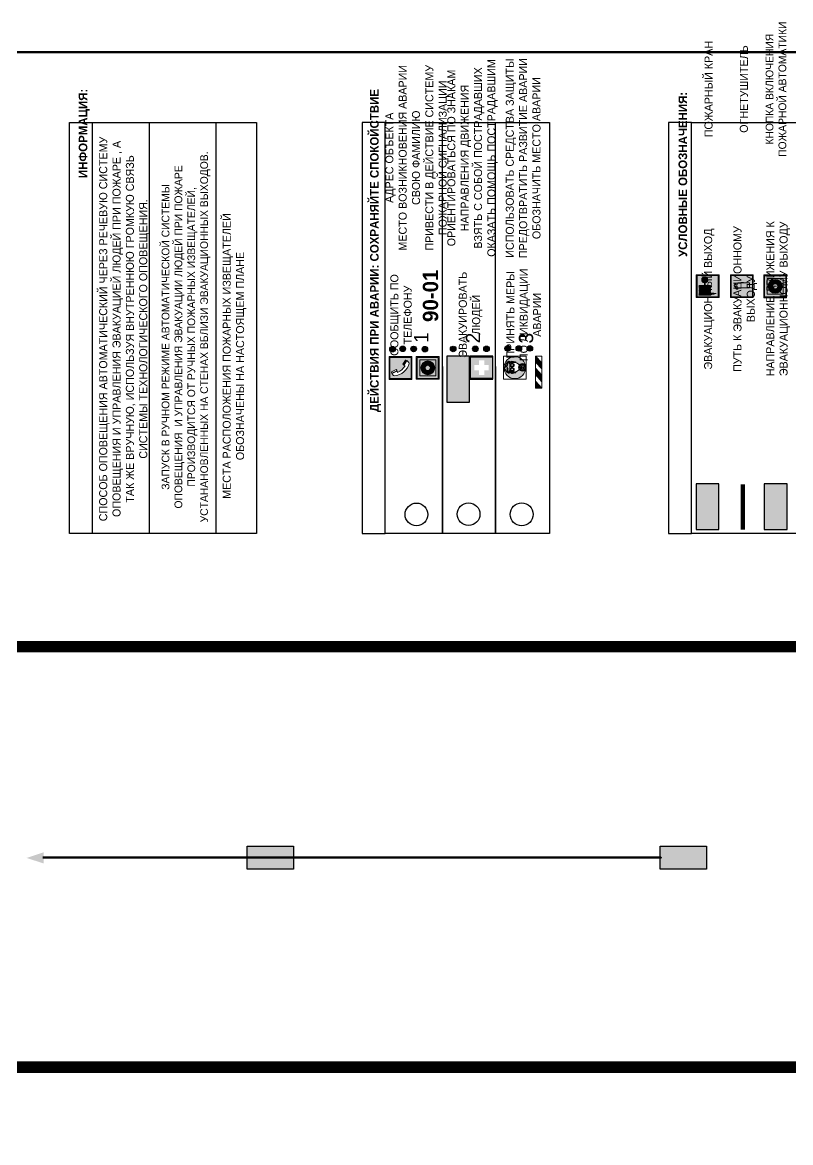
# Model space of a CAD drawing. Header units: millimetres. Extents: x 13810 to 67229, y 12374 to 21950.
# Drawn here: x 36263.3 to 36532, y 20286.1 to 20677.9 of the extents above; entities that cross this region are included whole.
import ezdxf

# ---------------------------------------------------------------- set-up
doc = ezdxf.new("R2010")
doc.units = ezdxf.units.MM
doc.layers.add('План_Штампы', color=7, linetype='Continuous')
doc.styles.add('обычный', font='arial.ttf')

# ---------------------------------------------------------------- blocks, each defined once
blk = doc.blocks.new('A$C32E8229D')
at = {"true_color": 0xffffff}
blk.add_hatch(color=7, dxfattribs=at).paths.add_polyline_path([(0, 0), (0, -8), (16, -8), (16, 0)])
h = blk.add_hatch(color=126)
h.paths.add_polyline_path([(0.2, -0.2), (15.8, -0.2), (15.8, -7.8), (0.2, -7.8)])
h.paths.add_polyline_path([(13.49, -2.05), (12.08, -2.05), (11.37, -2.63, 0.162397), (11.29, -2.84), (11.29, -3.63), (10.35, -3.63), (10.35, -4.05), (11.68, -4.05), (11.68, -3.48), (12.26, -4.28), (11.29, -5.1), (11.29, -6.78), (11.85, -6.78), (11.85, -5.44), (12.8, -4.64), (12.8, -5.94), (14.46, -5.94), (14.46, -5.39), (13.45, -5.39), (13.45, -3.97), (12.46, -2.59), (13.15, -2.59), (13.69, -3.34), (14.18, -3)], flags=16)
h.paths.add_polyline_path([(10.74, -1.82, 1), (11.8, -1.82, 1)], flags=16)
h.paths.add_polyline_path([(9.39, -3.59), (5.99, -3.59), (6.56, -3.03), (5.91, -3.03), (5.1, -3.83), (5.91, -4.64), (6.56, -4.64), (5.99, -4.09), (9.39, -4.09)], flags=16)
h.paths.add_polyline_path([(4.29, -1.08), (1.72, -1.08), (1.72, -6.6), (4.29, -6.6)], flags=16)
at = {"color": 126}
blk.add_lwpolyline([(16, -8), (0, -8), (0, 0), (16, 0)], close=True, dxfattribs=at)
blk = doc.blocks.new('A$C7B4425F7')
at = {"true_color": 0xffffff}
blk.add_hatch(color=7, dxfattribs=at).paths.add_polyline_path([(0, 0), (-16, 0), (-16, -8), (0, -8)])
h = blk.add_hatch(color=126)
h.paths.add_polyline_path([(-0.2, -0.2), (-15.8, -0.2), (-15.8, -7.8), (-0.2, -7.8)])
h.paths.add_polyline_path([(-11.76, -2.03), (-11.76, -3.66), (-11.17, -3.66, -0.568275), (-11.17, -6.18), (-12.58, -6.18), (-12.58, -2.03)], flags=16)
h.paths.add_polyline_path([(-13.33, -4.12, -0.495768), (-13.59, -6.18), (-15.03, -6.18), (-15.03, -2.03), (-13.59, -2.03, -0.487973)], flags=16)
h.paths.add_polyline_path([(-10.25, -2.03), (-9.48, -2.03), (-9.48, -6.18), (-10.25, -6.18)], flags=16)
h.paths.add_polyline_path([(-13.84, -3.69), (-14.24, -3.69), (-14.24, -3.03), (-13.9, -3.03, -0.692621)], flags=0)
h.paths.add_polyline_path([(-9.15, -2.03), (-8.4, -2.03), (-8.04, -3.07), (-7.68, -2.03), (-6.93, -2.03), (-7.64, -4.1), (-6.93, -6.18), (-7.68, -6.18), (-8.04, -5.14), (-8.4, -6.18), (-9.15, -6.18), (-8.44, -4.1)], flags=16)
h.paths.add_polyline_path([(-11.76, -4.46), (-11.42, -4.46, -0.692621), (-11.36, -5.12), (-11.76, -5.12)], flags=0)
h.paths.add_polyline_path([(-13.9, -5.2), (-14.24, -5.2), (-14.24, -4.55), (-13.84, -4.55, -0.708038)], flags=0)
edge = h.paths.add_edge_path(flags=16)
edge.add_ellipse((-5.51, -4.08), major_axis=(0, 2.05), ratio=0.586184, start_angle=0, end_angle=360)
edge = h.paths.add_edge_path(flags=0)
edge.add_ellipse((-5.51, -4.08), major_axis=(0, 1.14), ratio=0.454828, start_angle=0, end_angle=360)
h.paths.add_polyline_path([(-4.13, -4.96, 0.377264), (-3.48, -4.52, 0.0555), (-3.16, -2.03), (-1.66, -2.03), (-1.66, -4.96), (-0.96, -4.96), (-0.96, -7.01), (-1.75, -7.01), (-1.75, -6.18), (-3.3, -6.18), (-3.3, -7.02), (-4.13, -7.02)], flags=16)
h.paths.add_polyline_path([(-2.73, -2.91), (-2.28, -2.91), (-2.28, -4.96), (-3.05, -4.96, 0.079136)], flags=0)
at = {"color": 126}
blk.add_lwpolyline([(-16, -8), (0, -8), (0, 0), (-16, 0)], close=True, dxfattribs=at)
blk = doc.blocks.new('A$C37112FD5')
at = {"true_color": 0xf5f5ff}
h = blk.add_hatch(color=7, dxfattribs=at)
h.dxf.hatch_style = 1
h.paths.add_polyline_path([(12.8, -7.4), (0, -7.4), (0, -20.2), (12.8, -20.2)])
h.paths.add_polyline_path([(12.29, -7.91), (12.29, -19.69), (0.51, -19.69), (0.51, -7.91)], flags=16)
h.paths.add_polyline_path([(4.98, -9.04, -0.42597), (5.17, -9.22), (5.17, -12.25), (5.17, -15.29, -0.432244), (4.98, -15.47), (4.83, -15.47, -0.42597), (4.64, -15.29), (4.64, -12.25), (4.64, -9.22, -0.432244), (4.83, -9.04)], flags=0)
h.paths.add_polyline_path([(4.28, -9.22), (4.28, -12.25), (4.28, -15.29, -0.432244), (4.09, -15.47), (3.94, -15.47, -0.42597), (3.75, -15.29), (3.75, -12.25), (3.75, -9.22, -0.432244), (3.94, -9.04), (4.09, -9.04, -0.42597)], flags=0)
h.paths.add_polyline_path([(5.72, -9.04), (5.87, -9.04, -0.42597), (6.06, -9.22), (6.06, -12.25), (6.06, -15.29, -0.432244), (5.87, -15.47), (5.72, -15.47, -0.42597), (5.53, -15.29), (5.53, -12.25), (5.53, -9.22, -0.432244)], flags=0)
h.paths.add_polyline_path([(6.42, -8.9), (6.5, -8.9, -0.42597), (6.69, -9.08), (6.69, -12.03), (8.21, -12.03, -15.824349), (8.21, -12.47), (6.69, -12.47), (6.69, -15.42, -0.432244), (6.5, -15.6), (6.42, -15.6)], flags=0)
h.paths.add_polyline_path([(3.39, -9.22), (3.39, -12.25), (3.39, -15.29, -0.432244), (3.2, -15.47), (3.05, -15.47, -0.42597), (2.85, -15.29), (2.85, -12.25), (2.85, -9.22, -0.432244), (3.05, -9.04), (3.2, -9.04, -0.42597)], flags=0)
h.paths.add_polyline_path([(2.5, -9.22), (2.5, -16.71), (1.96, -16.71), (1.96, -9.22, -0.432244), (2.15, -9.04), (2.31, -9.04, -0.42597)], flags=0)
h.paths.add_polyline_path([(1.61, -8.9), (1.61, -15.6), (1.57, -15.6, -0.42597), (1.37, -15.42), (1.37, -12.03), (1.37, -9.09, -0.432244), (1.57, -8.9)], flags=0)
h.paths.add_polyline_path([(9.76, -10.81), (9.76, -12.03), (8.49, -12.03, -0.336371)], flags=0)
h.paths.add_polyline_path([(8.49, -12.47), (9.76, -12.47), (9.76, -13.7, -0.336371)], flags=0)
h.paths.add_polyline_path([(10.11, -10.81, -0.336371), (11.38, -12.03), (10.11, -12.03)], flags=0)
h.paths.add_polyline_path([(10.11, -12.47), (11.38, -12.47, -0.336371), (10.11, -13.7)], flags=0)
h.paths.add_polyline_path([(2.5, -16.84), (2.5, -17.05), (1.97, -17.05), (1.97, -16.84)], flags=0)
h.paths.add_polyline_path([(2.5, -17.24, -0.033778), (2.24, -18.6, -0.033778), (1.97, -17.24)], flags=0)
h = blk.add_hatch(color=242)
h.dxf.hatch_style = 1
h.paths.add_polyline_path([(12.29, -7.91), (0.51, -7.91), (0.51, -19.69), (12.29, -19.69)])
h.paths.add_polyline_path([(6.42, -15.6), (6.42, -8.9), (6.5, -8.9, -0.42597), (6.69, -9.08), (6.69, -12.03), (8.21, -12.03, -15.824349), (8.21, -12.47), (6.69, -12.47), (6.69, -15.42, -0.432244), (6.5, -15.6)], flags=16)
h.paths.add_polyline_path([(5.87, -15.47), (5.72, -15.47, -0.42597), (5.53, -15.29), (5.53, -12.25), (5.53, -9.22, -0.432244), (5.72, -9.04), (5.87, -9.04, -0.42597), (6.06, -9.22), (6.06, -12.25), (6.06, -15.29, -0.432244)], flags=16)
h.paths.add_polyline_path([(4.98, -15.47), (4.83, -15.47, -0.42597), (4.64, -15.29), (4.64, -12.25), (4.64, -9.22, -0.432244), (4.83, -9.04), (4.98, -9.04, -0.42597), (5.17, -9.22), (5.17, -12.25), (5.17, -15.29, -0.432244)], flags=16)
h.paths.add_polyline_path([(4.09, -15.47), (3.94, -15.47, -0.42597), (3.75, -15.29), (3.75, -12.25), (3.75, -9.22, -0.432244), (3.94, -9.04), (4.09, -9.04, -0.42597), (4.28, -9.22), (4.28, -12.25), (4.28, -15.29, -0.432244)], flags=16)
h.paths.add_polyline_path([(3.2, -15.47), (3.05, -15.47, -0.42597), (2.85, -15.29), (2.85, -12.25), (2.85, -9.22, -0.432244), (3.05, -9.04), (3.2, -9.04, -0.42597), (3.39, -9.22), (3.39, -12.25), (3.39, -15.29, -0.432244)], flags=16)
h.paths.add_polyline_path([(2.5, -17.05), (1.97, -17.05), (1.97, -16.84), (2.5, -16.84)], flags=16)
h.paths.add_polyline_path([(2.5, -17.24, -0.033778), (2.24, -18.6, -0.033778), (1.97, -17.24)], flags=16)
h.paths.add_polyline_path([(2.5, -16.71), (1.96, -16.71), (1.96, -9.22, -0.432244), (2.15, -9.04), (2.31, -9.04, -0.42597), (2.5, -9.22)], flags=16)
h.paths.add_polyline_path([(1.61, -15.6), (1.57, -15.6, -0.42597), (1.37, -15.42), (1.37, -12.03), (1.37, -9.09, -0.432244), (1.57, -8.9), (1.61, -8.9)], flags=16)
h.paths.add_polyline_path([(8.49, -12.47), (9.76, -12.47), (9.76, -13.7, -0.336371)], flags=0)
h.paths.add_polyline_path([(10.11, -13.7), (10.11, -12.47), (11.38, -12.47, -0.336371)], flags=0)
h.paths.add_polyline_path([(8.49, -12.03, -0.336371), (9.76, -10.81), (9.76, -12.03)], flags=0)
h.paths.add_polyline_path([(10.11, -12.03), (10.11, -10.81, -0.336371), (11.38, -12.03)], flags=0)
h = blk.add_hatch(color=7, dxfattribs=at)
h.dxf.hatch_style = 1
h.paths.add_polyline_path([(1.61, -8.9), (1.57, -8.9, 0.432244), (1.37, -9.09), (1.37, -12.03), (1.37, -15.42, 0.42597), (1.57, -15.6), (1.61, -15.6)])
h.paths.add_polyline_path([(2.5, -9.22, 0.42597), (2.31, -9.04), (2.15, -9.04, 0.432244), (1.96, -9.22), (1.96, -16.71), (2.5, -16.71)])
h.paths.add_polyline_path([(2.5, -16.84), (1.97, -16.84), (1.97, -17.05), (2.5, -17.05)])
h.paths.add_polyline_path([(2.5, -17.24), (1.97, -17.24, 0.033778), (2.24, -18.6, 0.033778)])
h.paths.add_polyline_path([(3.39, -12.25), (3.39, -9.22, 0.42597), (3.2, -9.04), (3.05, -9.04, 0.432244), (2.85, -9.22), (2.85, -12.25), (2.85, -15.29, 0.42597), (3.05, -15.47), (3.2, -15.47, 0.432244), (3.39, -15.29)])
h.paths.add_polyline_path([(4.28, -12.25), (4.28, -9.22, 0.42597), (4.09, -9.04), (3.94, -9.04, 0.432244), (3.75, -9.22), (3.75, -12.25), (3.75, -15.29, 0.42597), (3.94, -15.47), (4.09, -15.47, 0.432244), (4.28, -15.29)])
h.paths.add_polyline_path([(5.17, -12.25), (5.17, -9.22, 0.42597), (4.98, -9.04), (4.83, -9.04, 0.432244), (4.64, -9.22), (4.64, -12.25), (4.64, -15.29, 0.42597), (4.83, -15.47), (4.98, -15.47, 0.432244), (5.17, -15.29)])
h.paths.add_polyline_path([(6.06, -12.25), (6.06, -9.22, 0.42597), (5.87, -9.04), (5.72, -9.04, 0.432244), (5.53, -9.22), (5.53, -12.25), (5.53, -15.29, 0.42597), (5.72, -15.47), (5.87, -15.47, 0.432244), (6.06, -15.29)])
h.paths.add_polyline_path([(6.69, -12.47), (8.21, -12.47, 15.824349), (8.21, -12.03), (6.69, -12.03), (6.69, -9.08, 0.42597), (6.5, -8.9), (6.42, -8.9), (6.42, -15.6), (6.5, -15.6, 0.432244), (6.69, -15.42)])
h.paths.add_polyline_path([(8.49, -12.47), (9.76, -12.47), (9.76, -13.7, -0.336371)], flags=16)
h.paths.add_polyline_path([(8.49, -12.03, -0.336371), (9.76, -10.81), (9.76, -12.03)], flags=16)
h.paths.add_polyline_path([(10.11, -12.47), (11.38, -12.47, -0.336371), (10.11, -13.7)], flags=16)
h.paths.add_polyline_path([(10.11, -12.03), (10.11, -10.81, -0.336371), (11.38, -12.03)], flags=16)
h = blk.add_hatch(color=242)
h.dxf.hatch_style = 1
h.paths.add_polyline_path([(9.76, -10.81, 0.336371), (8.49, -12.03), (9.76, -12.03)])
h.paths.add_polyline_path([(10.11, -10.81), (10.11, -12.03), (11.38, -12.03, 0.336371)])
h.paths.add_polyline_path([(11.38, -12.47), (10.11, -12.47), (10.11, -13.7, 0.336371)])
h.paths.add_polyline_path([(9.76, -12.47), (8.49, -12.47, 0.336371), (9.76, -13.7)])
at = {"color": 242, "lineweight": 5}
for p, q in [((0, -20.2), (0, -7.4)), ((0, -7.4), (12.8, -7.4)), ((1.37, -12.03), (1.37, -9.08)), ((1.37, -12.03), (1.37, -15.42)), ((1.57, -8.9), (1.61, -8.9)), ((1.61, -8.9), (1.61, -15.6)), ((1.96, -16.71), (1.96, -9.22)), ((2.15, -9.04), (2.31, -9.04)), ((2.5, -16.71), (2.5, -9.22)), ((2.85, -12.25), (2.85, -9.22)), ((2.85, -12.25), (2.85, -15.29)), ((3.05, -9.04), (3.2, -9.04)), ((3.39, -12.25), (3.39, -9.22)), ((3.39, -12.25), (3.39, -15.29)), ((3.75, -12.25), (3.75, -9.22)), ((3.75, -12.25), (3.75, -15.29)), ((3.94, -9.04), (4.09, -9.04)), ((4.28, -12.25), (4.28, -9.22)), ((4.28, -12.25), (4.28, -15.29)), ((4.64, -12.25), (4.64, -9.22)), ((4.64, -12.25), (4.64, -15.29)), ((4.83, -9.04), (4.98, -9.04)), ((5.17, -12.25), (5.17, -9.22)), ((5.17, -12.25), (5.17, -15.29)), ((5.53, -12.25), (5.53, -9.22)), ((5.53, -12.25), (5.53, -15.29)), ((5.72, -9.04), (5.87, -9.04)), ((6.06, -12.25), (6.06, -9.22)), ((6.06, -12.25), (6.06, -15.29)), ((6.42, -8.9), (6.42, -15.6)), ((6.5, -8.9), (6.42, -8.9)), ((6.69, -12.03), (6.69, -9.08)), ((8.21, -12.03), (6.69, -12.03)), ((8.21, -12.47), (6.69, -12.47)), ((6.69, -12.47), (6.69, -15.42)), ((9.76, -12.03), (8.49, -12.03)), ((9.76, -12.47), (8.49, -12.47)), ((9.76, -10.81), (9.76, -12.03)), ((9.76, -12.47), (9.76, -13.7)), ((10.11, -10.81), (10.11, -12.03)), ((11.38, -12.03), (10.11, -12.03)), ((11.38, -12.47), (10.11, -12.47)), ((10.11, -12.47), (10.11, -13.7)), ((12.8, -20.2), (12.8, -7.4)), ((1.57, -15.6), (1.61, -15.6)), ((1.96, -16.71), (2.5, -16.71)), ((1.97, -16.84), (2.5, -16.84)), ((1.97, -17.05), (1.97, -16.84)), ((2.5, -17.05), (1.97, -17.05)), ((1.97, -17.24), (2.5, -17.24)), ((2.5, -16.84), (2.5, -17.05)), ((3.05, -15.47), (3.2, -15.47)), ((3.94, -15.47), (4.09, -15.47)), ((4.83, -15.47), (4.98, -15.47)), ((5.72, -15.47), (5.87, -15.47)), ((6.42, -15.6), (6.5, -15.6)), ((0, -20.2), (12.8, -20.2))]:
    blk.add_line(p, q, dxfattribs=at)
blk.add_lwpolyline([(0.51, -7.91), (12.29, -7.91), (12.29, -19.69), (0.51, -19.69)], close=True, dxfattribs=at)
for centre, radius, start, end in [((1.56, -9.09), 0.182, 87.10267, 180.60715), ((2.15, -9.22), 0.182, 87.10267, 180.60715), ((2.32, -9.22), 0.182, 359.39285, 92.89733), ((3.04, -9.22), 0.182, 87.10267, 180.60715), ((3.21, -9.22), 0.182, 359.39285, 92.89733), ((3.93, -9.22), 0.182, 87.10267, 180.60715), ((4.1, -9.22), 0.182, 359.39285, 92.89733), ((4.82, -9.22), 0.182, 87.10267, 180.60715), ((4.99, -9.22), 0.182, 359.39285, 92.89733), ((5.71, -9.22), 0.182, 87.10267, 180.60715), ((5.88, -9.22), 0.182, 359.39285, 92.89733), ((6.51, -9.09), 0.182, 359.39285, 92.89733), ((9.93, -12.25), 1.74, 187.23185, 172.76815), ((9.93, -12.25), 1.46, 96.99266, 171.35851), ((9.93, -12.25), 1.46, 188.64149, 263.00734), ((9.93, -12.25), 1.46, 8.64149, 83.00734), ((9.93, -12.25), 1.46, 276.99266, 351.35851), ((1.56, -15.42), 0.182, 179.39285, 272.89733), ((12.17, -15.98), 10.27, 187.04098, 194.7793), ((-7.7, -15.98), 10.27, 345.2207, 352.95902), ((3.04, -15.29), 0.182, 179.39285, 272.89733), ((3.21, -15.29), 0.182, 267.10267, 0.60715), ((3.93, -15.29), 0.182, 179.39285, 272.89733), ((4.1, -15.29), 0.182, 267.10267, 0.60715), ((4.82, -15.29), 0.182, 179.39285, 272.89733), ((4.99, -15.29), 0.182, 267.10267, 0.60715), ((5.71, -15.29), 0.182, 179.39285, 272.89733), ((5.88, -15.29), 0.182, 267.10267, 0.60715), ((6.51, -15.42), 0.182, 267.10267, 0.60715)]:
    blk.add_arc(centre, radius, start, end, dxfattribs=at)
blk = doc.blocks.new('A$C54414219')
at = {"true_color": 0xffffff}
h = blk.add_hatch(color=7, dxfattribs=at)
h.paths.add_polyline_path([(2.39, -9.45), (2.39, -18.3), (11.23, -18.3), (11.23, -9.45)], flags=0)
h.paths.add_polyline_path([(10.71, -13.87, -1), (2.92, -13.87, -1)], flags=0)
h.paths.add_polyline_path([(8.3, -13.87, -1), (5.33, -13.87, -1)], flags=0)
h.paths.add_polyline_path([(0.41, -7.47), (0.41, -20.27), (13.21, -20.27), (13.21, -7.47)])
h.paths.add_polyline_path([(0.92, -19.77), (12.71, -19.77), (12.71, -7.98), (0.92, -7.98)], flags=16)
h.paths.add_polyline_path([(11.23, -9.45), (11.23, -18.3), (2.39, -18.3), (2.39, -9.45)], flags=0)
at = {"lineweight": 5}
h = blk.add_hatch(color=242, dxfattribs=at)
h.paths.add_polyline_path([(12.71, -7.98), (0.92, -7.98), (0.92, -19.77), (12.71, -19.77)])
h.paths.add_polyline_path([(11.23, -18.3), (2.39, -18.3), (2.39, -9.45), (11.23, -9.45)], flags=16)
h.paths.add_polyline_path([(10.71, -13.87, -1), (2.92, -13.87, -1)], flags=0)
h.paths.add_polyline_path([(8.3, -13.87, -1), (5.33, -13.87, -1)], flags=0)
at = {"true_color": 0xffffff}
h = blk.add_hatch(color=7, dxfattribs=at)
h.paths.add_polyline_path([(2.39, -9.45), (2.39, -18.3), (11.23, -18.3), (11.23, -9.45)])
h.paths.add_polyline_path([(10.71, -13.87, -1), (2.92, -13.87, -1)], flags=16)
h.paths.add_polyline_path([(8.3, -13.87, -1), (5.33, -13.87, -1)], flags=0)
at = {"lineweight": 5}
h = blk.add_hatch(color=242, dxfattribs=at)
h.paths.add_polyline_path([(2.92, -13.87, 1), (10.71, -13.87, 1)])
h.paths.add_polyline_path([(8.3, -13.87, -1), (5.33, -13.87, -1)], flags=16)
at = {"color": 242, "lineweight": 5}
for p, q in [((0.41, -20.27), (0.41, -7.47)), ((0.41, -7.47), (13.21, -7.47)), ((0.41, -7.47), (13.21, -7.47)), ((13.21, -20.27), (13.21, -7.47)), ((0.41, -20.27), (13.21, -20.27))]:
    blk.add_line(p, q, dxfattribs=at)
for points in [[(0.92, -7.98), (12.71, -7.98), (12.71, -19.77), (0.92, -19.77)], [(2.39, -9.45), (11.23, -9.45), (11.23, -18.3), (2.39, -18.3)]]:
    blk.add_lwpolyline(points, close=True, dxfattribs=at)
for radius in [3.89, 1.49]:
    blk.add_circle((6.81, -13.87), radius, dxfattribs=at)
blk = doc.blocks.new('A$C3AD82952')
at = {"true_color": 0xf5f5ff}
h = blk.add_hatch(color=7, dxfattribs=at)
h.dxf.hatch_style = 1
h.paths.add_polyline_path([(8.21, 8.73, 0.414214), (7.89, 9.05), (7.22, 9.05), (7.22, 9.92), (7.59, 9.92, 1), (7.57, 10.36), (7.22, 10.36), (7.22, 10.6), (6.43, 10.6), (6.43, 10.36), (6.01, 10.36), (4.74, 9.59), (4.74, 8.69), (4.98, 8.73), (4.98, 9.26), (6.12, 9.91), (6.43, 9.91), (6.43, 9.05), (5.76, 9.05, 0.414214), (5.44, 8.73), (5.44, 2.2), (8.21, 2.2)], flags=0)
h.paths.add_polyline_path([(12.8, 12.8), (0, 12.8), (0, 0), (12.8, 0)])
h.paths.add_polyline_path([(0.51, 12.29), (12.29, 12.29), (12.29, 0.51), (0.51, 0.51)], flags=16)
h.paths.add_polyline_path([(4.74, 9.59), (6.01, 10.36), (6.43, 10.36), (6.43, 10.6), (7.22, 10.6), (7.22, 10.36), (7.59, 10.36, -0.94586), (7.59, 9.92), (7.22, 9.92), (7.22, 9.05), (7.89, 9.05, -0.414214), (8.21, 8.73), (8.21, 2.2), (5.44, 2.2), (5.44, 8.73, -0.414214), (5.76, 9.05), (6.43, 9.05), (6.43, 9.91), (6.12, 9.91), (4.98, 9.26), (4.98, 8.73), (4.74, 8.69)], flags=0)
h = blk.add_hatch(color=242)
h.dxf.hatch_style = 1
h.paths.add_polyline_path([(12.29, 12.29), (0.51, 12.29), (0.51, 0.51), (12.29, 0.51)])
h.paths.add_polyline_path([(4.74, 8.69), (4.74, 9.59), (6.01, 10.36), (6.43, 10.36), (6.43, 10.6), (7.22, 10.6), (7.22, 10.36), (7.59, 10.36, -0.94586), (7.59, 9.92), (7.22, 9.92), (7.22, 9.05), (7.89, 9.05, -0.414214), (8.21, 8.73), (8.21, 2.2), (5.44, 2.2), (5.44, 8.73, -0.414214), (5.76, 9.05), (6.43, 9.05), (6.43, 9.91), (6.12, 9.91), (4.98, 9.26), (4.98, 8.73)], flags=16)
h = blk.add_hatch(color=7, dxfattribs=at)
h.dxf.hatch_style = 1
h.paths.add_polyline_path([(8.21, 8.73, 0.414214), (7.89, 9.05), (7.22, 9.05), (7.22, 9.92), (7.59, 9.92, 1), (7.57, 10.36), (7.22, 10.36), (7.22, 10.6), (6.43, 10.6), (6.43, 10.36), (6.01, 10.36), (4.74, 9.59), (4.74, 8.69), (4.98, 8.73), (4.98, 9.26), (6.12, 9.91), (6.43, 9.91), (6.43, 9.05), (5.76, 9.05, 0.414214), (5.44, 8.73), (5.44, 2.2), (8.21, 2.2)])
at = {"color": 242, "lineweight": 5}
for p, q in [((0, 0), (0, 12.8)), ((0, 12.8), (12.8, 12.8)), ((12.8, 0), (12.8, 12.8)), ((6.01, 10.36), (4.74, 9.59)), ((4.74, 9.59), (4.74, 8.69)), ((4.74, 8.69), (4.98, 8.73)), ((4.98, 9.26), (6.12, 9.91)), ((4.98, 8.73), (4.98, 9.26)), ((5.44, 2.2), (5.44, 8.73)), ((5.76, 9.05), (6.43, 9.05)), ((6.01, 10.36), (6.43, 10.36)), ((6.12, 9.91), (6.43, 9.91)), ((7.22, 10.6), (6.43, 10.6)), ((6.43, 10.6), (6.43, 10.36)), ((6.43, 9.91), (6.43, 9.05)), ((7.22, 10.36), (7.22, 10.6)), ((7.59, 10.36), (7.22, 10.36)), ((7.22, 9.05), (7.22, 9.92)), ((7.59, 9.92), (7.22, 9.92)), ((7.89, 9.05), (7.22, 9.05)), ((8.21, 2.2), (8.21, 8.73)), ((0, 0), (12.8, 0)), ((5.44, 2.2), (8.21, 2.2))]:
    blk.add_line(p, q, dxfattribs=at)
blk.add_lwpolyline([(0.51, 12.29), (12.29, 12.29), (12.29, 0.51), (0.51, 0.51)], close=True, dxfattribs=at)
for centre, radius, start, end in [((5.76, 8.73), 0.32, 90, 180), ((7.58, 10.14), 0.223, 273.18746, 86.81254), ((7.89, 8.73), 0.32, 0, 90)]:
    blk.add_arc(centre, radius, start, end, dxfattribs=at)
blk = doc.blocks.new('A$C38D26F80')
h = blk.add_hatch(color=5)
h.dxf.hatch_style = 1
h.paths.add_polyline_path([(-8.77, -4.48, 1), (-0.19, -4.48, 1)])
h.paths.add_polyline_path([(-6.75, -3.58), (-6.75, -3.31), (-6.62, -3.22), (-6.5, -3.22), (-6.42, -3.3), (-6.39, -3.28), (-6.59, -2.23), (-6.59, -2.01), (-6.38, -1.58), (-4.76, -0.4), (-4.13, -0.79, -0.362848), (-2.1, -2.1, -0.201049), (-2.17, -2.48, 0.085434), (-2.26, -3.13), (-1.9, -3.16), (-2.25, -4.7), (-2.4, -4.59), (-2.43, -4.34), (-2.36, -4.34), (-2.14, -3.34), (-2.47, -3.42), (-2.58, -1.95), (-2.77, -1.58), (-3.58, -1.52), (-3.92, -1.26), (-5.05, -1.73), (-4.87, -1.39), (-5.41, -1.6), (-5.41, -1.46), (-6.13, -1.87), (-6.18, -3.5), (-6.56, -3.47), (-6.37, -4.59), (-6.16, -4.43), (-6.16, -4.66), (-6.36, -4.79), (-6.37, -4.8), (-6.51, -4.76)], flags=16)
h.paths.add_polyline_path([(-6.51, -4.76), (-6.36, -4.79), (-6.37, -4.8)], flags=0)
h.paths.add_polyline_path([(-5.92, -2.34, 0.089508), (-2.67, -2.35), (-2.48, -3.88, -0.268602), (-3.4, -6.18, 0.262449), (-5.2, -6.18, -0.268602), (-6.11, -3.88)], flags=16)
edge = h.paths.add_edge_path(flags=16)
edge.add_ellipse((-5.19, -3.41), major_axis=(0, 0.842), ratio=0.848992, start_angle=0, end_angle=360)
edge = h.paths.add_edge_path(flags=0)
edge.add_ellipse((-5.19, -3.39), major_axis=(0, 0.665), ratio=0.853798, start_angle=0, end_angle=360)
edge = h.paths.add_edge_path(flags=0)
edge.add_ellipse((-5.19, -3.4), major_axis=(0, 0.528), ratio=0.864094, start_angle=0, end_angle=360)
edge = h.paths.add_edge_path(flags=16)
edge.add_ellipse((-3.47, -3.4), major_axis=(0, 0.842), ratio=0.848992, start_angle=0, end_angle=360)
h.paths.add_polyline_path([(-3.13, -6.45), (-3.13, -6.84, 0.383174), (-5.57, -6.85), (-5.57, -6.49, -0.369952)], flags=16)
edge = h.paths.add_edge_path(flags=0)
edge.add_ellipse((-3.47, -3.39), major_axis=(0, 0.665), ratio=0.853798, start_angle=0, end_angle=360)
edge = h.paths.add_edge_path(flags=0)
edge.add_ellipse((-3.47, -3.4), major_axis=(0, 0.528), ratio=0.864094, start_angle=0, end_angle=360)
edge = h.paths.add_edge_path(flags=16)
edge.add_ellipse((-4.34, -7.57), major_axis=(-1.48, 0), ratio=0.744955, start_angle=0, end_angle=360)
h.paths.add_polyline_path([(-5.01, -6.85, -1), (-5.15, -6.85, -1)], flags=0)
h.paths.add_polyline_path([(-5.33, -7.14, -1), (-5.47, -7.14, -1)], flags=0)
h.paths.add_polyline_path([(-4.61, -6.71, -1), (-4.74, -6.71, -1)], flags=16)
h.paths.add_polyline_path([(-5.43, -7.51, -1), (-5.57, -7.51, -1)], flags=0)
h.paths.add_polyline_path([(-4.26, -6.67, -1), (-4.4, -6.67, -1)], flags=16)
h.paths.add_polyline_path([(-4.74, -7.14, -1), (-4.88, -7.14, -1)], flags=0)
h.paths.add_polyline_path([(-4.93, -7.43, -1), (-5.07, -7.43, -1)], flags=0)
h.paths.add_polyline_path([(-4.41, -7.07, -1), (-4.54, -7.07, -1)], flags=0)
h.paths.add_polyline_path([(-5.33, -7.87, -1), (-5.46, -7.87, -1)], flags=0)
h.paths.add_polyline_path([(-3.8, -6.71, -1), (-3.94, -6.71, -1)], flags=16)
h.paths.add_polyline_path([(-4.85, -7.78, -1), (-4.98, -7.78, -1)], flags=0)
h.paths.add_polyline_path([(-3.96, -7.14, -1), (-4.1, -7.14, -1)], flags=0)
h.paths.add_polyline_path([(-4.33, -7.53, -1), (-4.47, -7.53, -1)], flags=0)
h.paths.add_polyline_path([(-5.09, -8.12, -1), (-5.23, -8.12, -1)], flags=0)
h.paths.add_polyline_path([(-3.5, -6.94, -1), (-3.64, -6.94, -1)], flags=0)
h.paths.add_polyline_path([(-4.54, -7.97, -1), (-4.68, -7.97, -1)], flags=0)
h.paths.add_polyline_path([(-3.66, -7.39, -1), (-3.8, -7.39, -1)], flags=0)
h.paths.add_polyline_path([(-4.73, -8.35, -1), (-4.86, -8.35, -1)], flags=0)
h.paths.add_polyline_path([(-4.09, -7.96, -1), (-4.23, -7.96, -1)], flags=0)
h.paths.add_polyline_path([(-3.77, -7.74, -1), (-3.91, -7.74, -1)], flags=0)
h.paths.add_polyline_path([(-3.22, -7.27, -1), (-3.35, -7.27, -1)], flags=0)
h.paths.add_polyline_path([(-4.34, -8.4, -1), (-4.47, -8.4, -1)], flags=0)
h.paths.add_polyline_path([(-3.16, -7.61, -1), (-3.3, -7.61, -1)], flags=0)
h.paths.add_polyline_path([(-3.9, -8.35, -1), (-4.04, -8.35, -1)], flags=0)
h.paths.add_polyline_path([(-3.32, -7.91, -1), (-3.46, -7.91, -1)], flags=0)
h.paths.add_polyline_path([(-3.55, -8.23, -1), (-3.69, -8.23, -1)], flags=0)
at = {"color": 5, "lineweight": 5}
for p, q in [((-4.48, 0), (-8.96, 0)), ((-8.96, 0), (-8.96, -4.48)), ((-4.48, 0), (0, 0)), ((0, 0), (0, -4.48)), ((-6.75, -3.31), (-6.62, -3.22)), ((-6.75, -3.58), (-6.75, -3.31)), ((-6.51, -4.76), (-6.75, -3.58)), ((-6.62, -3.22), (-6.5, -3.22)), ((-6.59, -2.01), (-6.38, -1.58)), ((-6.59, -2.23), (-6.59, -2.01)), ((-6.39, -3.28), (-6.59, -2.23)), ((-6.18, -3.5), (-6.56, -3.47)), ((-6.56, -3.47), (-6.37, -4.59)), ((-6.5, -3.22), (-6.42, -3.3)), ((-6.42, -3.3), (-6.39, -3.28)), ((-6.38, -1.58), (-4.76, -0.4)), ((-6.13, -1.87), (-6.18, -3.5)), ((-5.41, -1.46), (-6.13, -1.87)), ((-5.92, -2.34), (-6.11, -3.88)), ((-4.87, -1.39), (-5.41, -1.6)), ((-5.41, -1.6), (-5.41, -1.46)), ((-3.92, -1.26), (-5.05, -1.73)), ((-5.05, -1.73), (-4.87, -1.39)), ((-4.76, -0.4), (-4.13, -0.79)), ((-3.58, -1.52), (-3.92, -1.26)), ((-2.77, -1.58), (-3.58, -1.52)), ((-2.58, -1.95), (-2.77, -1.58)), ((-2.67, -2.34), (-2.48, -3.88)), ((-2.47, -3.42), (-2.58, -1.95)), ((-2.14, -3.34), (-2.47, -3.42)), ((-2.43, -4.34), (-2.4, -4.59)), ((-2.43, -4.34), (-2.36, -4.34)), ((-2.36, -4.34), (-2.14, -3.34)), ((-1.9, -3.16), (-2.26, -3.13)), ((-2.25, -4.7), (-1.9, -3.16)), ((-8.96, -8.96), (-8.96, -4.48)), ((-6.37, -4.8), (-6.51, -4.76)), ((-6.37, -4.59), (-6.16, -4.43)), ((-6.16, -4.66), (-6.37, -4.8)), ((-6.16, -4.43), (-6.16, -4.66)), ((-5.57, -6.49), (-5.57, -6.85)), ((-3.13, -6.45), (-3.13, -6.84)), ((-2.4, -4.59), (-2.25, -4.7)), ((0, -8.96), (0, -4.48)), ((-4.48, -8.96), (-8.96, -8.96)), ((-4.48, -8.96), (0, -8.96))]:
    blk.add_line(p, q, dxfattribs=at)
at = {"color": 5}
for p, q in [((-6.75, -3.31), (-6.62, -3.22)), ((-6.75, -3.58), (-6.75, -3.31)), ((-6.51, -4.76), (-6.75, -3.58)), ((-6.62, -3.22), (-6.5, -3.22)), ((-6.59, -2.01), (-6.38, -1.58)), ((-6.59, -2.23), (-6.59, -2.01)), ((-6.39, -3.28), (-6.59, -2.23)), ((-6.18, -3.5), (-6.56, -3.47)), ((-6.56, -3.47), (-6.37, -4.59)), ((-6.5, -3.22), (-6.42, -3.3)), ((-6.42, -3.3), (-6.39, -3.28)), ((-6.38, -1.58), (-4.76, -0.4)), ((-6.13, -1.87), (-6.18, -3.5)), ((-5.41, -1.46), (-6.13, -1.87)), ((-4.87, -1.39), (-5.41, -1.6)), ((-5.41, -1.6), (-5.41, -1.46)), ((-3.92, -1.26), (-5.05, -1.73)), ((-5.05, -1.73), (-4.87, -1.39)), ((-4.76, -0.4), (-4.13, -0.79)), ((-3.58, -1.52), (-3.92, -1.26)), ((-2.77, -1.58), (-3.58, -1.52)), ((-2.58, -1.95), (-2.77, -1.58)), ((-2.47, -3.42), (-2.58, -1.95)), ((-2.14, -3.34), (-2.47, -3.42)), ((-2.4, -4.59), (-2.43, -4.34)), ((-2.43, -4.34), (-2.36, -4.34)), ((-2.36, -4.34), (-2.14, -3.34)), ((-2.26, -3.13), (-1.9, -3.16)), ((-1.9, -3.16), (-2.25, -4.7)), ((-6.37, -4.8), (-6.51, -4.76)), ((-6.36, -4.79), (-6.51, -4.76)), ((-6.37, -4.59), (-6.16, -4.43)), ((-6.16, -4.66), (-6.37, -4.8)), ((-6.16, -4.66), (-6.36, -4.79)), ((-6.16, -4.43), (-6.16, -4.66)), ((-2.25, -4.7), (-2.4, -4.59))]:
    blk.add_line(p, q, dxfattribs=at)
at = {"color": 5, "lineweight": 5}
for centre, radius in [((-4.48, -4.48), 4.29), ((-5.5, -7.51), 0.0678), ((-5.4, -7.14), 0.0678), ((-5.4, -7.87), 0.0678), ((-5.16, -8.12), 0.0678), ((-5.08, -6.85), 0.0678), ((-5, -7.43), 0.0678), ((-4.91, -7.78), 0.0678), ((-4.81, -7.14), 0.0678), ((-4.79, -8.35), 0.0678), ((-4.67, -6.71), 0.0678), ((-4.61, -7.97), 0.0678), ((-4.47, -7.07), 0.0678), ((-4.4, -7.53), 0.0678), ((-4.4, -8.4), 0.0678), ((-4.33, -6.67), 0.0678), ((-4.16, -7.96), 0.0678), ((-4.03, -7.14), 0.0678), ((-3.97, -8.35), 0.0678), ((-3.87, -6.71), 0.0678), ((-3.84, -7.74), 0.0678), ((-3.73, -7.39), 0.0678), ((-3.62, -8.23), 0.0678), ((-3.57, -6.94), 0.0678), ((-3.39, -7.91), 0.0678), ((-3.28, -7.27), 0.0678), ((-3.23, -7.61), 0.0678)]:
    blk.add_circle(centre, radius, dxfattribs=at)
for centre, radius, start, end in [((-3.66, -4.24), 2.47, 171.573, 231.7124), ((-4.28, 6.66), 9.15, 259.6987, 280.1569), ((-4.93, -4.24), 2.47, 308.2876, 8.427), ((-0.47, -3.05), 1.79, 161.5846, 182.4584), ((-2.6, -2.2), 0.513, 326.4781, 11.7739), ((-4.33, -7.88), 1.87, 50.358, 131.5662), ((-4.34, -8.2), 1.82, 48.4943, 132.3565), ((-4.3, -7.78), 1.83, 60.5889, 119.4111)]:
    blk.add_arc(centre, radius, start, end, dxfattribs=at)
at = {"color": 5}
for centre, radius, start, end in [((-3.89, -2.66), 1.88, 17.387, 97.1599), ((-0.35, -3.07), 1.91, 162.2553, 181.7878), ((-2.6, -2.2), 0.511, 326.3906, 11.8614)]:
    blk.add_arc(centre, radius, start, end, dxfattribs=at)
at = {"color": 5, "lineweight": 5}
for centre, major_axis, ratio in [((-5.19, -3.41), (0, 0.842), 0.848992), ((-5.19, -3.39), (0, 0.665), 0.853798), ((-5.19, -3.4), (0, 0.528), 0.864094), ((-3.47, -3.4), (0, 0.842), 0.848992), ((-3.47, -3.39), (0, 0.665), 0.853798), ((-3.47, -3.4), (0, 0.528), 0.864094), ((-4.34, -7.57), (-1.48, 0), 0.744955)]:
    blk.add_ellipse(centre, major_axis=major_axis, ratio=ratio, dxfattribs=at)
blk = doc.blocks.new('A$C47DD6509')
at = {"lineweight": 5}
for points in [[(-8.69, 0), (-11.19, 0), (-11.19, -2.22)], [(-4.22, 0), (-6.45, 0), (-8.91, -2.22), (-6.61, -2.22)], [(0, 0), (-2.09, 0), (-4.36, -2.22), (-2.29, -2.22)]]:
    blk.add_hatch(color=242, dxfattribs=at).paths.add_polyline_path(points)
at = {"color": 242, "lineweight": 5}
for p, q in [((-11.19, -2.22), (-8.69, 0)), ((-11.19, -2.22), (-11.19, 0)), ((-11.19, 0), (-8.69, 0)), ((-11.19, 0), (0, 0)), ((-8.91, -2.22), (-6.45, 0)), ((-6.61, -2.22), (-4.22, 0)), ((-4.36, -2.22), (-2.09, 0)), ((-2.29, -2.22), (0, 0)), ((0, 0), (0, -2.22)), ((0, -2.22), (-11.19, -2.22))]:
    blk.add_line(p, q, dxfattribs=at)
blk = doc.blocks.new('A$C18900ED3')
h = blk.add_hatch(color=126)
h.paths.add_polyline_path([(-0.18, -0.18), (-7.02, -0.18), (-7.02, -7.02), (-0.18, -7.02)])
h.paths.add_polyline_path([(-5.89, -4.46), (-5.89, -2.77), (-4.46, -2.77), (-4.46, -1.31), (-2.77, -1.31), (-2.77, -2.77), (-1.33, -2.77), (-1.33, -4.46), (-2.77, -4.46), (-2.77, -5.89), (-4.46, -5.89), (-4.46, -4.46)], flags=16)
at = {"color": 126}
for p, q in [((-7.2, 0), (-7.2, -7.2)), ((0, 0), (-7.2, 0)), ((0, -7.2), (0, 0)), ((-7.02, -7.02), (-7.02, -0.18)), ((-7.02, -0.18), (-0.18, -0.18)), ((-0.18, -0.18), (-0.18, -7.02)), ((-0.18, -7.02), (-7.02, -7.02)), ((-7.2, -7.2), (0, -7.2))]:
    blk.add_line(p, q, dxfattribs=at)
blk = doc.blocks.new('A$C456E1F9C')
at = {"lineweight": 5}
h = blk.add_hatch(color=242, dxfattribs=at)
h.paths.add_polyline_path([(0.51, -1.47), (0.51, -13.26), (12.29, -13.26), (12.29, -1.47)])
h.paths.add_polyline_path([(5.42, -4.95, -0.254479), (4.78, -5.4), (3.52, -2.53, -0.209735), (4.23, -2.4)], flags=16)
h.paths.add_polyline_path([(8.53, -8.6), (10.87, -10.17), (10.54, -10.76), (8.03, -9.13, -0.192251)], flags=16)
h.paths.add_polyline_path([(4.61, -5.49, 0.005518), (3.87, -5.72, 0.128647), (7.49, -10.01, 0.00809), (7.83, -9.33), (10.47, -10.97, -0.16736), (8.99, -12.25, -0.327862), (1.95, -3.95, -0.166952), (3.36, -2.62)], flags=16)
at = {"color": 242, "lineweight": 5}
for p, q in [((0, -13.77), (0, -0.97)), ((12.8, -0.97), (0, -0.97)), ((4.61, -5.49), (3.36, -2.62)), ((3.52, -2.53), (4.78, -5.4)), ((4.23, -2.4), (5.42, -4.95)), ((12.8, -13.77), (12.8, -0.97)), ((7.83, -9.33), (10.47, -10.97)), ((8.03, -9.13), (10.54, -10.76)), ((10.81, -10.12), (8.53, -8.6)), ((10.54, -10.76), (10.8, -10.3)), ((10.8, -10.3), (10.81, -10.12)), ((0, -13.77), (12.8, -13.77))]:
    blk.add_line(p, q, dxfattribs=at)
blk.add_lwpolyline([(0.51, -1.47), (12.29, -1.47), (12.29, -13.26), (0.51, -13.26)], close=True, dxfattribs=at)
for centre, radius, start, end in [((4.59, -5.34), 2.99, 114.28453, 152.19739), ((11.12, -3.31), 9.19, 183.99153, 256.60086), ((4.02, -3.27), 0.891, 76.32839, 123.70924), ((14.98, -39.1), 35.17, 107.14873, 108.41345), ((13.86, -0.94), 11.08, 205.55365, 234.87622), ((4.68, -4.59), 0.824, 276.9621, 334.07228), ((-13.31, 0.8), 23.44, 332.54871, 334.40268), ((8.94, -9.5), 0.989, 114.40924, 157.93883), ((7.87, -9.46), 3, 291.92908, 329.9329)]:
    blk.add_arc(centre, radius, start, end, dxfattribs=at)

msp = doc.modelspace()

# ---------------------------------------------------------------- hatches: boundary and pattern name
at = {"lineweight": 0}
h = msp.add_hatch(color=256, dxfattribs=at)
h.dxf.hatch_style = 1
h.paths.add_polyline_path([(36392.75, 20562.67, 1), (36392.75, 20564.61, 1)])
h = msp.add_hatch(color=256, dxfattribs=at)
h.dxf.hatch_style = 1
h.paths.add_polyline_path([(36396.34, 20562.78, 1), (36396.34, 20564.71, 1)])
h = msp.add_hatch(color=256, dxfattribs=at)
h.dxf.hatch_style = 1
h.paths.add_polyline_path([(36400.15, 20562.74, 1), (36400.15, 20564.67, 1)])
h = msp.add_hatch(color=256, dxfattribs=at)
h.dxf.hatch_style = 1
h.paths.add_polyline_path([(36404.08, 20562.66, 1), (36404.08, 20564.59, 1)])
h = msp.add_hatch(color=256, dxfattribs=at)
h.dxf.hatch_style = 1
h.paths.add_polyline_path([(36413.96, 20562.74, 1), (36413.96, 20564.67, 1)])
h = msp.add_hatch(color=256, dxfattribs=at)
h.dxf.hatch_style = 1
h.paths.add_polyline_path([(36421.74, 20562.78, 1), (36421.74, 20564.71, 1)])
h = msp.add_hatch(color=256, dxfattribs=at)
h.dxf.hatch_style = 1
h.paths.add_polyline_path([(36425.64, 20562.77, 1), (36425.64, 20564.71, 1)])
h = msp.add_hatch(color=256, dxfattribs=at)
h.dxf.hatch_style = 1
h.paths.add_polyline_path([(36433, 20562.93, 1), (36433, 20564.86, 1)])
h = msp.add_hatch(color=256, dxfattribs=at)
h.dxf.hatch_style = 1
h.paths.add_polyline_path([(36436.94, 20562.93, 1), (36436.94, 20564.86, 1)])
h = msp.add_hatch(color=256, dxfattribs=at)
h.dxf.hatch_style = 1
h.paths.add_polyline_path([(36440.78, 20562.93, 1), (36440.78, 20564.86, 1)])

# ---------------------------------------------------------------- linework, layer by layer
at = {"color": 2, "lineweight": 100}
msp.add_lwpolyline([(36059.41, 20667.58), (36659.41, 20667.58), (36659.41, 20272.58), (36059.41, 20272.58)], close=True, dxfattribs=at)
at = {"color": 0}
msp.add_lwpolyline([(36279.73, 20499.19), (36279.73, 20642.96), (36345.18, 20642.96), (36345.18, 20499.19)], close=True, dxfattribs=at)
for points in [[(36287.79, 20499.19), (36287.79, 20642.96)], [(36307.78, 20499.19), (36307.78, 20642.96)], [(36331.03, 20499.19), (36331.03, 20642.96)]]:
    msp.add_lwpolyline(points, dxfattribs=at)
for points in [[(36390.22, 20499.19), (36390.22, 20642.96), (36382.17, 20642.96), (36382.17, 20499.19)], [(36390.22, 20499.19), (36390.22, 20642.96), (36447.62, 20642.96), (36447.62, 20499.19)], [(36497.39, 20499.19), (36497.39, 20642.96), (36489.34, 20642.96), (36489.34, 20499.19)], [(36497.39, 20499.19), (36497.39, 20642.96), (36554.79, 20642.96), (36554.79, 20499.19)]]:
    msp.add_lwpolyline(points, close=True)
for points in [[(36410.21, 20557.61), (36410.21, 20499.19), (36410.21, 20642.96)], [(36428.79, 20557.61), (36428.79, 20499.19), (36428.79, 20642.96)]]:
    msp.add_lwpolyline(points)
at = {"color": 126, "lineweight": 80, "true_color": 0x008754, "const_width": 1.5}
msp.add_lwpolyline([(36515.34, 20516.33), (36515.34, 20500.53)], dxfattribs=at)
at = {"lineweight": 0, "const_width": 4}
for points in [[(36247.46, 20402.28), (36247.46, 20459.53), (36553.45, 20459.53), (36553.45, 20312.47), (36520.97, 20312.47)], [(36520.97, 20312.47), (36247.46, 20312.47), (36247.46, 20369.74)]]:
    msp.add_lwpolyline(points, dxfattribs=at)
at = {"color": 126, "lineweight": 100, "true_color": 0x008754}
msp.add_lwpolyline([(36270.46, 20385.79), (36486.65, 20385.79), (36486.36, 20385.79), (36486.36, 20385.79)], dxfattribs=at)
for centre, radius in [((36392.75, 20563.64), 0.966), ((36396.34, 20563.74), 0.966), ((36400.15, 20563.71), 0.966), ((36404.08, 20563.62), 0.966), ((36413.96, 20563.71), 0.966), ((36421.74, 20563.75), 0.966), ((36425.64, 20563.74), 0.966), ((36433, 20563.9), 0.966), ((36436.94, 20563.89), 0.966), ((36440.78, 20563.9), 0.966), ((36401.14, 20505.82), 3.98), ((36419.37, 20505.91), 3.98), ((36437.94, 20505.85), 3.98)]:
    msp.add_circle(centre, radius)
at = {"layer": 'План_Штампы', "color": 126, "true_color": 0x008754}
msp.add_solid([(36270.78, 20387.65), (36270.77, 20383.71), (36264.74, 20385.66)], dxfattribs=at)

# ---------------------------------------------------------------- block references
at = {"rotation": 90}
for name, p, xscale, yscale, zscale in [('A$C37112FD5', (36494.34, 20581.67), 0.6249984004534781, 0.6249984004534781, 0.6249984004534781), ('A$C3AD82952', (36518.95, 20581.67), 0.625, 0.625, 0.625), ('A$C54414219', (36517.93, 20581.36), 0.625, 0.625, 0.625), ('A$C456E1F9C', (36390.94, 20553.08), 0.625, 0.625, 0.625), ('A$C54414219', (36396.42, 20552.83), 0.625, 0.625, 0.625), ('A$C18900ED3', (36419.89, 20561.15), 1.111111111007631, 1.111111111007631, 1.111111111007631), ('A$C38D26F80', (36431.56, 20561.17), 0.8928571427240968, 0.8928571427240968, 0.8928571427240968)]:
    msp.add_blockref(name, p, dxfattribs=dict(at, xscale=xscale, yscale=yscale, zscale=zscale))
at = {"xscale": -1, "rotation": 90}
msp.add_blockref('A$C32E8229D', (36411.74, 20561.15), dxfattribs=at)
at = {"color": 242, "true_color": 0xc1121c, "rotation": 90}
msp.add_blockref('A$C47DD6509', (36442.77, 20561.17), dxfattribs=at)
at = {"layer": 'План_Штампы', "rotation": 90}
msp.add_blockref('A$C7B4425F7', (36498.96, 20516.53), dxfattribs=at)
at = {"layer": 'План_Штампы', "color": 126, "true_color": 0x008754, "xscale": -1, "rotation": 90}
msp.add_blockref('A$C32E8229D', (36522.8, 20516.53), dxfattribs=at)
at = {"layer": 'План_Штампы', "color": 126, "true_color": 0x008754, "xscale": 1.012510887696, "yscale": 1.012510887696, "zscale": 1.012510887696, "rotation": 359.9978653237144}
for p in [(36341.87, 20389.78), (36486.36, 20389.78)]:
    msp.add_blockref('A$C32E8229D', p, dxfattribs=at)

# ---------------------------------------------------------------- texts
at = {"lineweight": 0, "attachment_point": 5, "rotation": 90, "style": 'обычный'}
for s, insert, char_height, width in [('\\pi-8.1,l8.1,t8.1;{\\fProxima Nova Rg|b0|i0|c204|p2;КНОПКА ВКЛЮЧЕНИЯ\\PПОЖАРНОЙ АВТОМАТИКИ}', (36526.9, 20654.58), 2.7, 126.6484), ('\\pi-8.4,l8.4,t8.4;{\\fProxima Nova Rg|b0|i0|c204|p2;ПОЖАРНЫЙ КРАН\\H1.6404x; }', (36503.32, 20654.61), 2.8, 126.6484), ('\\pi-8.4,l8.4,t8.4;{\\fProxima Nova Rg|b0|i0|c204|p2;ОГНЕТУШИТЕЛЬ\\H1.1997x; }', (36515.68, 20654.64), 2.8, 126.6484), ('\\pi-8.4,l8.4,t8.4;{\\fProxima Nova Rg|b0|i0|c204|p2;АДРЕС ОБЪЕКТА\\PМЕСТО ВОЗНИКНОВЕНИЯ АВАРИИ\\PСВОЮ ФАМИЛИЮ\\PПРИВЕСТИ В ДЕЙСТВИЕ СИСТЕМУ \\PПОЖАРНОЙ СИГНАЛИЗАЦИИ}', (36401.38, 20630.59), 2.8, 126.6484), ('\\pi-8.4,l8.4,t8.4;{\\fProxima Nova Rg|b0|i0|c204|p2;ОРИЕНТИРОВАТЬСЯ ПО ЗНАКАМ \\PНАПРАВЛЕНИЯ ДВИЖЕНИЯ\\PВЗЯТЬ С СОБОЙ ПОСТРАДАВШИХ\\PОКАЗАТЬ ПОМОЩЬ ПОСТРАДАВШИМ}', (36420.74, 20630.52), 2.8, 126.6484), ('\\pi-8.4,l8.4,t8.4;{\\fProxima Nova Rg|b0|i0|c204|p2;ИСПОЛЬЗОВАТЬ СРЕДСТВА ЗАЩИТЫ \\PПРЕДОТВРАТИТЬ РАЗВИТИЕ АВАРИИ\\PОБОЗНАЧИТЬ МЕСТО АВАРИИ}', (36438.47, 20630.46), 2.8, 126.6484), ('{\\fProxima Nova Rg|b1|i0|c204|p2;ИНФОРМАЦИЯ:\\H1.1997x; }', (36284.93, 20639.1), 3, 175.1736), ('{\\fProxima Nova Rg|b1|i0|c204|p2;ДЕЙСТВИЯ ПРИ АВАРИИ: СОХРАНЯЙТЕ СПОКОЙСТВИЕ\\H1.6644x; }', (36386.85, 20598.14), 3, 175.1736), ('{\\fProxima Nova Rg|b1|i0|c204|p2;УСЛОВНЫЕ ОБОЗНАЧЕНИЯ:\\H1.1997x; }', (36494.33, 20624.78), 3, 175.1736), ('{\\fProxima Nova Rg|b0|i0|c204|p2;СПОСОБ ОПОВЕЩЕНИЯ АВТОМАТИЧЕСКИЙ ЧЕРЕЗ РЕЧЕВУЮ СИСТЕМУ ОПОВЕЩЕНИЯ И УПРАВЛЕНИЯ ЭВАКУАЦИЕЙ ЛЮДЕЙ ПРИ ПОЖАРЕ , А ТАК ЖЕ ВРУЧНУЮ, ИСПОЛЬЗУЯ ВНУТРЕННЮЮ ГРОМКУЮ СВЯЗЬ СИСТЕМЫ ТЕХНОЛОГИЧЕСКОГО ОПОВЕЩЕНИЯ.}', (36298.96, 20570.71), 2.8, 137.0334), ('{\\fProxima Nova Rg|b0|i0|c204|p2;\\P\\pt8.1;ЗАПУСК В РУЧНОМ РЕЖИМЕ АВТОМАТИЧЕСКОЙ СИСТЕМЫ ОПОВЕЩЕНИЯ  И УПРАВЛЕНИЯ ЭВАКУАЦИИ ЛЮДЕЙ ПРИ ПОЖАРЕ ПРОИЗВОДИТСЯ ОТ РУЧНЫХ ПОЖАРНЫХ ИЗВЕЩАТЕЛЕЙ, УСТАНАНОВЛЕННЫХ НА СТЕНАХ ВБЛИЗИ ЭВАКУАЦИОННЫХ ВЫХОДОВ. }', (36318.25, 20567.92), 2.7, 131.4512), ('\\pt8.4;{\\fProxima Nova Rg|b0|i0|c204|p2;\\PМЕСТА РАСПОЛОЖЕНИЯ ПОЖАРНЫХ ИЗВЕЩАТЕЛЕЙ ОБОЗНАЧЕНЫ НА НАСТОЯЩЕМ ПЛАНЕ}', (36335.17, 20561.23), 2.8, 118.5618), ('\\pi-8.4,l8.4,t8.4;{\\fProxima Nova Rg|b0|i0|c204|p2;НАПРАВЛЕНИЕ ДВИЖЕНИЯ К \\PЭВАКУАЦИОННОМУ ВЫХОДУ}', (36527.62, 20581.26), 2.8, 126.6484), ('\\pi-8.4,l8.4,t8.4;{\\fProxima Nova Rg|b0|i0|c204|p2;ЭВАКУАЦИОННЫЙ ВЫХОД\\H1.6404x; }', (36503.56, 20581.15), 2.8, 126.6484), ('\\pi-8.4,l8.4,t8.4;{\\fProxima Nova Rg|b0|i0|c204|p2;ПУТЬ К ЭВАКУАЦИОННОМУ \\PВЫХОДУ }', (36516.17, 20581.16), 2.8, 126.6484), ('{\\fProxima Nova Rg|b0|i0|c204|p2;СООБЩИТЬ ПО \\PТЕЛЕФОНУ}', (36395.76, 20575.58), 2.8, 126.6484), ('{\\fProxima Nova Rg|b1|i0|c204|p2;\\H1.0714x;90-01\\fProxima Nova Rg|b0|i0|c204|p2;\\H0.93331x; \\H1.3449x; }', (36406.08, 20582.3), 5, 126.6484), ('{\\fProxima Nova Rg|b0|i0|c204|p2;ЭВАКУИРОВАТЬ \\PЛЮДЕЙ}', (36420.09, 20575.68), 2.8, 126.6484), ('{\\fProxima Nova Rg|b0|i0|c204|p2;ПРИНЯТЬ МЕРЫ \\PПО ЛИКВИДАЦИИ \\PАВАРИИ}', (36438.66, 20575.64), 2.8, 126.6484), ('{\\fProxima Nova Rg|b0|i0|c204|p2;1\\H1.1667x; }', (36402.83, 20567.68), 5, 126.6484), ('{\\fProxima Nova Rg|b0|i0|c204|p2;2\\H1.1967x; }', (36420.91, 20567.53), 5, 126.6484), ('{\\fProxima Nova Rg|b0|i0|c204|p2;3\\H1.1967x; }', (36439.49, 20567.47), 5, 126.6484)]:
    msp.add_mtext(s, dxfattribs=dict(at, insert=insert, char_height=char_height, width=width))

doc.saveas('drawing.dxf')
